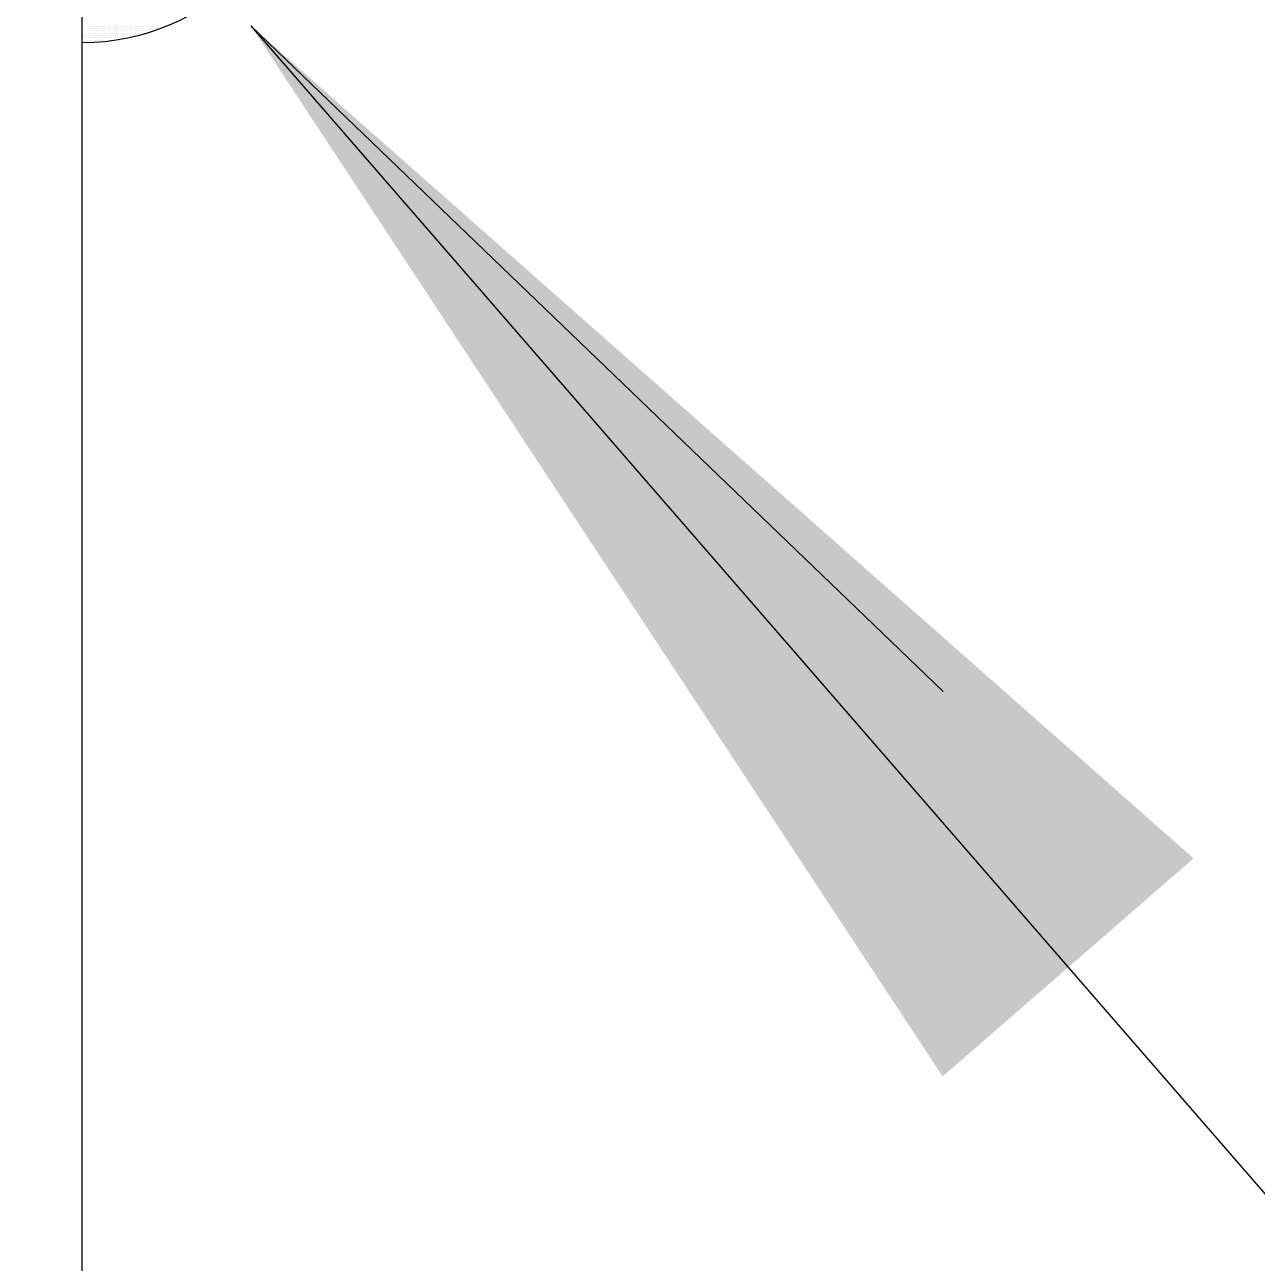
# Model space of a CAD drawing. Extents: x 13898408 to 14113608, y -853943 to -68012.
# Drawn here: x 14079458.9 to 14079607.2, y -848863.3 to -848714.3 of the extents above; entities that cross this region are included whole.
import ezdxf

# ---------------------------------------------------------------- set-up
doc = ezdxf.new("R2010")
doc.units = 0
doc.header["$LTSCALE"] = 1000
doc.header["$MEASUREMENT"] = 0
doc.layers.add('PUB_DIM', color=3, linetype='Continuous')

# ---------------------------------------------------------------- blocks, each defined once
blk = doc.blocks.new('*X38')
at = {"color": 0}
for p, q in [((-66, 1310.375), (-66, 1310.375)), ((-66, 1310.25), (-66, 1310.25)), ((-66, 1310.125), (-66, 1310.125)), ((-65.96875, 1310.3125), (-65.96875, 1310.3125)), ((-65.96875, 1310.1875), (-65.96875, 1310.1875)), ((-65.9375, 1310.375), (-65.9375, 1310.375)), ((-65.9375, 1310.25), (-65.9375, 1310.25)), ((-65.9375, 1310.125), (-65.9375, 1310.125)), ((-65.90625, 1310.3125), (-65.90625, 1310.3125)), ((-65.90625, 1310.1875), (-65.90625, 1310.1875)), ((-65.875, 1310.375), (-65.875, 1310.375)), ((-65.875, 1310.25), (-65.875, 1310.25)), ((-65.875, 1310.125), (-65.875, 1310.125)), ((-65.84375, 1310.3125), (-65.84375, 1310.3125)), ((-65.84375, 1310.1875), (-65.84375, 1310.1875)), ((-65.8125, 1310.375), (-65.8125, 1310.375)), ((-65.8125, 1310.25), (-65.8125, 1310.25)), ((-65.8125, 1310.125), (-65.8125, 1310.125)), ((-65.78125, 1310.3125), (-65.78125, 1310.3125)), ((-65.78125, 1310.1875), (-65.78125, 1310.1875)), ((-65.75, 1310.375), (-65.75, 1310.375)), ((-65.75, 1310.25), (-65.75, 1310.25)), ((-65.75, 1310.125), (-65.75, 1310.125)), ((-65.71875, 1310.3125), (-65.71875, 1310.3125)), ((-65.71875, 1310.1875), (-65.71875, 1310.1875)), ((-65.6875, 1310.375), (-65.6875, 1310.375)), ((-65.6875, 1310.25), (-65.6875, 1310.25)), ((-65.6875, 1310.125), (-65.6875, 1310.125)), ((-65.65625, 1310.3125), (-65.65625, 1310.3125)), ((-65.65625, 1310.1875), (-65.65625, 1310.1875)), ((-65.625, 1310.375), (-65.625, 1310.375)), ((-65.625, 1310.25), (-65.625, 1310.25)), ((-65.625, 1310.125), (-65.625, 1310.125)), ((-65.59375, 1310.3125), (-65.59375, 1310.3125)), ((-65.59375, 1310.1875), (-65.59375, 1310.1875)), ((-65.5625, 1310.375), (-65.5625, 1310.375)), ((-65.5625, 1310.25), (-65.5625, 1310.25)), ((-65.5625, 1310.125), (-65.5625, 1310.125)), ((-65.53125, 1310.3125), (-65.53125, 1310.3125)), ((-65.53125, 1310.1875), (-65.53125, 1310.1875)), ((-65.5, 1310.375), (-65.5, 1310.375)), ((-65.5, 1310.25), (-65.5, 1310.25)), ((-65.5, 1310.125), (-65.5, 1310.125)), ((-65.46875, 1310.3125), (-65.46875, 1310.3125)), ((-65.46875, 1310.1875), (-65.46875, 1310.1875)), ((-65.4375, 1310.375), (-65.4375, 1310.375)), ((-65.4375, 1310.25), (-65.4375, 1310.25)), ((-65.4375, 1310.125), (-65.4375, 1310.125)), ((-65.40625, 1310.3125), (-65.40625, 1310.3125)), ((-65.40625, 1310.1875), (-65.40625, 1310.1875)), ((-65.375, 1310.375), (-65.375, 1310.375)), ((-65.375, 1310.25), (-65.375, 1310.25)), ((-65.375, 1310.125), (-65.375, 1310.125)), ((-65.34375, 1310.3125), (-65.34375, 1310.3125)), ((-65.34375, 1310.1875), (-65.34375, 1310.1875)), ((-65.3125, 1310.375), (-65.3125, 1310.375)), ((-65.3125, 1310.25), (-65.3125, 1310.25)), ((-65.3125, 1310.125), (-65.3125, 1310.125)), ((-65.28125, 1310.3125), (-65.28125, 1310.3125)), ((-65.28125, 1310.1875), (-65.28125, 1310.1875)), ((-65.25, 1310.375), (-65.25, 1310.375)), ((-65.25, 1310.25), (-65.25, 1310.25)), ((-65.25, 1310.125), (-65.25, 1310.125)), ((-65.21875, 1310.3125), (-65.21875, 1310.3125)), ((-65.21875, 1310.1875), (-65.21875, 1310.1875)), ((-65.1875, 1310.375), (-65.1875, 1310.375)), ((-65.1875, 1310.25), (-65.1875, 1310.25)), ((-65.1875, 1310.125), (-65.1875, 1310.125)), ((-65.15625, 1310.3125), (-65.15625, 1310.3125)), ((-65.15625, 1310.1875), (-65.15625, 1310.1875)), ((-65.125, 1310.375), (-65.125, 1310.375)), ((-65.125, 1310.25), (-65.125, 1310.25)), ((-65.125, 1310.125), (-65.125, 1310.125)), ((-65.09375, 1310.3125), (-65.09375, 1310.3125)), ((-65.09375, 1310.1875), (-65.09375, 1310.1875)), ((-65.0625, 1310.375), (-65.0625, 1310.375)), ((-65.0625, 1310.25), (-65.0625, 1310.25)), ((-65.0625, 1310.125), (-65.0625, 1310.125)), ((-65.03125, 1310.3125), (-65.03125, 1310.3125)), ((-65.03125, 1310.1875), (-65.03125, 1310.1875)), ((-65, 1310.375), (-65, 1310.375)), ((-65, 1310.25), (-65, 1310.25)), ((-65, 1310.125), (-65, 1310.125)), ((-64.96875, 1310.3125), (-64.96875, 1310.3125)), ((-64.96875, 1310.1875), (-64.96875, 1310.1875)), ((-64.9375, 1310.375), (-64.9375, 1310.375)), ((-64.9375, 1310.25), (-64.9375, 1310.25)), ((-64.9375, 1310.125), (-64.9375, 1310.125)), ((-64.90625, 1310.3125), (-64.90625, 1310.3125)), ((-64.90625, 1310.1875), (-64.90625, 1310.1875)), ((-64.875, 1310.375), (-64.875, 1310.375)), ((-64.875, 1310.25), (-64.875, 1310.25)), ((-64.875, 1310.125), (-64.875, 1310.125)), ((-64.84375, 1310.3125), (-64.84375, 1310.3125)), ((-64.84375, 1310.1875), (-64.84375, 1310.1875)), ((-64.8125, 1310.375), (-64.8125, 1310.375)), ((-64.8125, 1310.25), (-64.8125, 1310.25)), ((-64.8125, 1310.125), (-64.8125, 1310.125)), ((-64.78125, 1310.3125), (-64.78125, 1310.3125)), ((-64.78125, 1310.1875), (-64.78125, 1310.1875)), ((-64.75, 1310.375), (-64.75, 1310.375)), ((-64.75, 1310.25), (-64.75, 1310.25)), ((-64.75, 1310.125), (-64.75, 1310.125)), ((-64.71875, 1310.3125), (-64.71875, 1310.3125)), ((-64.71875, 1310.1875), (-64.71875, 1310.1875)), ((-64.6875, 1310.375), (-64.6875, 1310.375)), ((-64.6875, 1310.25), (-64.6875, 1310.25)), ((-64.6875, 1310.125), (-64.6875, 1310.125)), ((-64.65625, 1310.3125), (-64.65625, 1310.3125)), ((-64.65625, 1310.1875), (-64.65625, 1310.1875)), ((-64.625, 1310.375), (-64.625, 1310.375)), ((-64.625, 1310.25), (-64.625, 1310.25)), ((-64.625, 1310.125), (-64.625, 1310.125)), ((-64.59375, 1310.3125), (-64.59375, 1310.3125)), ((-64.59375, 1310.1875), (-64.59375, 1310.1875)), ((-64.5625, 1310.375), (-64.5625, 1310.375)), ((-64.5625, 1310.25), (-64.5625, 1310.25)), ((-64.5625, 1310.125), (-64.5625, 1310.125)), ((-64.53125, 1310.3125), (-64.53125, 1310.3125)), ((-64.53125, 1310.1875), (-64.53125, 1310.1875)), ((-64.5, 1310.375), (-64.5, 1310.375)), ((-64.5, 1310.25), (-64.5, 1310.25)), ((-64.46875, 1310.3125), (-64.46875, 1310.3125)), ((-64.46875, 1310.1875), (-64.46875, 1310.1875)), ((-64.4375, 1310.375), (-64.4375, 1310.375)), ((-64.4375, 1310.25), (-64.4375, 1310.25)), ((-64.40625, 1310.3125), (-64.40625, 1310.3125)), ((-64.40625, 1310.1875), (-64.40625, 1310.1875)), ((-64.375, 1310.375), (-64.375, 1310.375)), ((-64.375, 1310.25), (-64.375, 1310.25)), ((-64.34375, 1310.3125), (-64.34375, 1310.3125)), ((-64.34375, 1310.1875), (-64.34375, 1310.1875)), ((-64.3125, 1310.375), (-64.3125, 1310.375)), ((-64.3125, 1310.25), (-64.3125, 1310.25)), ((-64.28125, 1310.3125), (-64.28125, 1310.3125)), ((-64.25, 1310.375), (-64.25, 1310.375)), ((-64.25, 1310.25), (-64.25, 1310.25)), ((-64.21875, 1310.3125), (-64.21875, 1310.3125)), ((-64.1875, 1310.375), (-64.1875, 1310.375)), ((-64.1875, 1310.25), (-64.1875, 1310.25)), ((-64.15625, 1310.3125), (-64.15625, 1310.3125)), ((-64.125, 1310.375), (-64.125, 1310.375)), ((-64.125, 1310.25), (-64.125, 1310.25)), ((-64.09375, 1310.3125), (-64.09375, 1310.3125)), ((-64.0625, 1310.375), (-64.0625, 1310.375)), ((-64.03125, 1310.3125), (-64.03125, 1310.3125)), ((-64, 1310.375), (-64, 1310.375)), ((-63.96875, 1310.3125), (-63.96875, 1310.3125)), ((-63.9375, 1310.375), (-63.9375, 1310.375)), ((-63.875, 1310.375), (-63.875, 1310.375)), ((-63.8125, 1310.375), (-63.8125, 1310.375)), ((-66, 1310), (-66, 1310)), ((-65.96875, 1310.0625), (-65.96875, 1310.0625)), ((-65.96875, 1309.9375), (-65.96875, 1309.9375)), ((-65.9375, 1310), (-65.9375, 1310)), ((-65.90625, 1310.0625), (-65.90625, 1310.0625)), ((-65.90625, 1309.9375), (-65.90625, 1309.9375)), ((-65.875, 1310), (-65.875, 1310)), ((-65.84375, 1310.0625), (-65.84375, 1310.0625)), ((-65.8125, 1310), (-65.8125, 1310)), ((-65.78125, 1310.0625), (-65.78125, 1310.0625)), ((-65.75, 1310), (-65.75, 1310)), ((-65.71875, 1310.0625), (-65.71875, 1310.0625)), ((-65.6875, 1310), (-65.6875, 1310)), ((-65.65625, 1310.0625), (-65.65625, 1310.0625)), ((-65.625, 1310), (-65.625, 1310)), ((-65.59375, 1310.0625), (-65.59375, 1310.0625)), ((-65.5625, 1310), (-65.5625, 1310)), ((-65.53125, 1310.0625), (-65.53125, 1310.0625)), ((-65.5, 1310), (-65.5, 1310)), ((-65.46875, 1310.0625), (-65.46875, 1310.0625)), ((-65.4375, 1310), (-65.4375, 1310)), ((-65.40625, 1310.0625), (-65.40625, 1310.0625)), ((-65.375, 1310), (-65.375, 1310)), ((-65.34375, 1310.0625), (-65.34375, 1310.0625)), ((-65.3125, 1310), (-65.3125, 1310)), ((-65.28125, 1310.0625), (-65.28125, 1310.0625)), ((-65.25, 1310), (-65.25, 1310)), ((-65.21875, 1310.0625), (-65.21875, 1310.0625)), ((-65.1875, 1310), (-65.1875, 1310)), ((-65.15625, 1310.0625), (-65.15625, 1310.0625)), ((-65.09375, 1310.0625), (-65.09375, 1310.0625)), ((-65.03125, 1310.0625), (-65.03125, 1310.0625)), ((-64.96875, 1310.0625), (-64.96875, 1310.0625)), ((-64.90625, 1310.0625), (-64.90625, 1310.0625)), ((-64.84375, 1310.0625), (-64.84375, 1310.0625))]:
    blk.add_line(p, q, dxfattribs=at)
blk = doc.blocks.new('A$C5D7C7B29')
blk.add_line((9278.05, 8282.86), (9111.42, 8442.98))
at = {"color": 2}
blk.add_lwpolyline([(8023.34, 7992.25), (8434.97, 8033.37), (8628.38, 7720.19), (9070.84, 7720.19), (9070.84, 9616.99), (8379.7, 9616.99)], dxfattribs=at)
blk.add_arc((9070.84, 8492.95), 54, 270, 0)
at = {"layer": 'PUB_DIM'}
blk.add_line((9111.42, 8442.98), (10126.07, 7274.56), dxfattribs=at)
blk.add_lwpolyline([(9111.42, 8442.98, 0, 80, 0), (9308.12, 8216.47, 0, 0, 0)], format="xyseb", dxfattribs=at)
at = {"xscale": 9, "yscale": 9, "zscale": 9}
blk.add_blockref('*X38', (9664.96, -3350.48), dxfattribs=at)

msp = doc.modelspace()

# ---------------------------------------------------------------- block references
at = {"xscale": 0.4999999999999998, "yscale": 0.4999999999999998, "zscale": 0.4999999999999998}
msp.add_blockref('A$C5D7C7B29', (14074930.38, -852935.91), dxfattribs=at)

doc.saveas('drawing.dxf')
